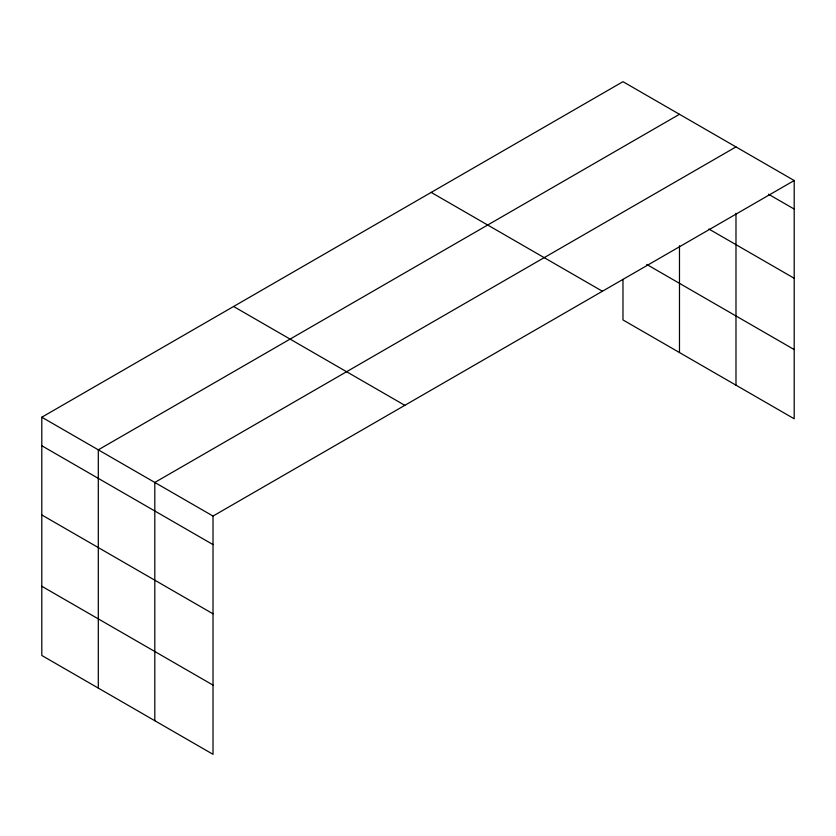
<?xml version="1.0" encoding="UTF-8"?>
<svg xmlns="http://www.w3.org/2000/svg" width="836" height="836" viewBox="0 0 836 836"><rect width="100%" height="100%" fill="white"/><g stroke="black" fill="none" stroke-linecap="round" stroke-linejoin="round"><path stroke-width="1.25" d="M735.983 213.316L735.983 385.177M622.977 279.454L622.977 319.937L794.2 418.784L794.2 180.524L622.977 81.677L41.8 417.216L41.8 655.476L213.023 754.323L213.023 516.063L41.8 417.216M679.48 114.292L98.303 449.831L98.303 688.091M735.983 146.917L154.806 482.456L154.806 720.716M213.023 516.063L794.2 180.524M768.451 194.192L794.2 209.063M708.865 229.001L794.2 278.273M646.709 264.427L794.2 349.573M431.188 192.405L602.411 291.252M233.589 306.488L404.812 405.335M41.8 445.745L213.023 544.602M41.8 514.955L213.023 613.812M41.8 586.266L213.023 685.112M679.48 245.742L679.48 352.552"/></g></svg>
